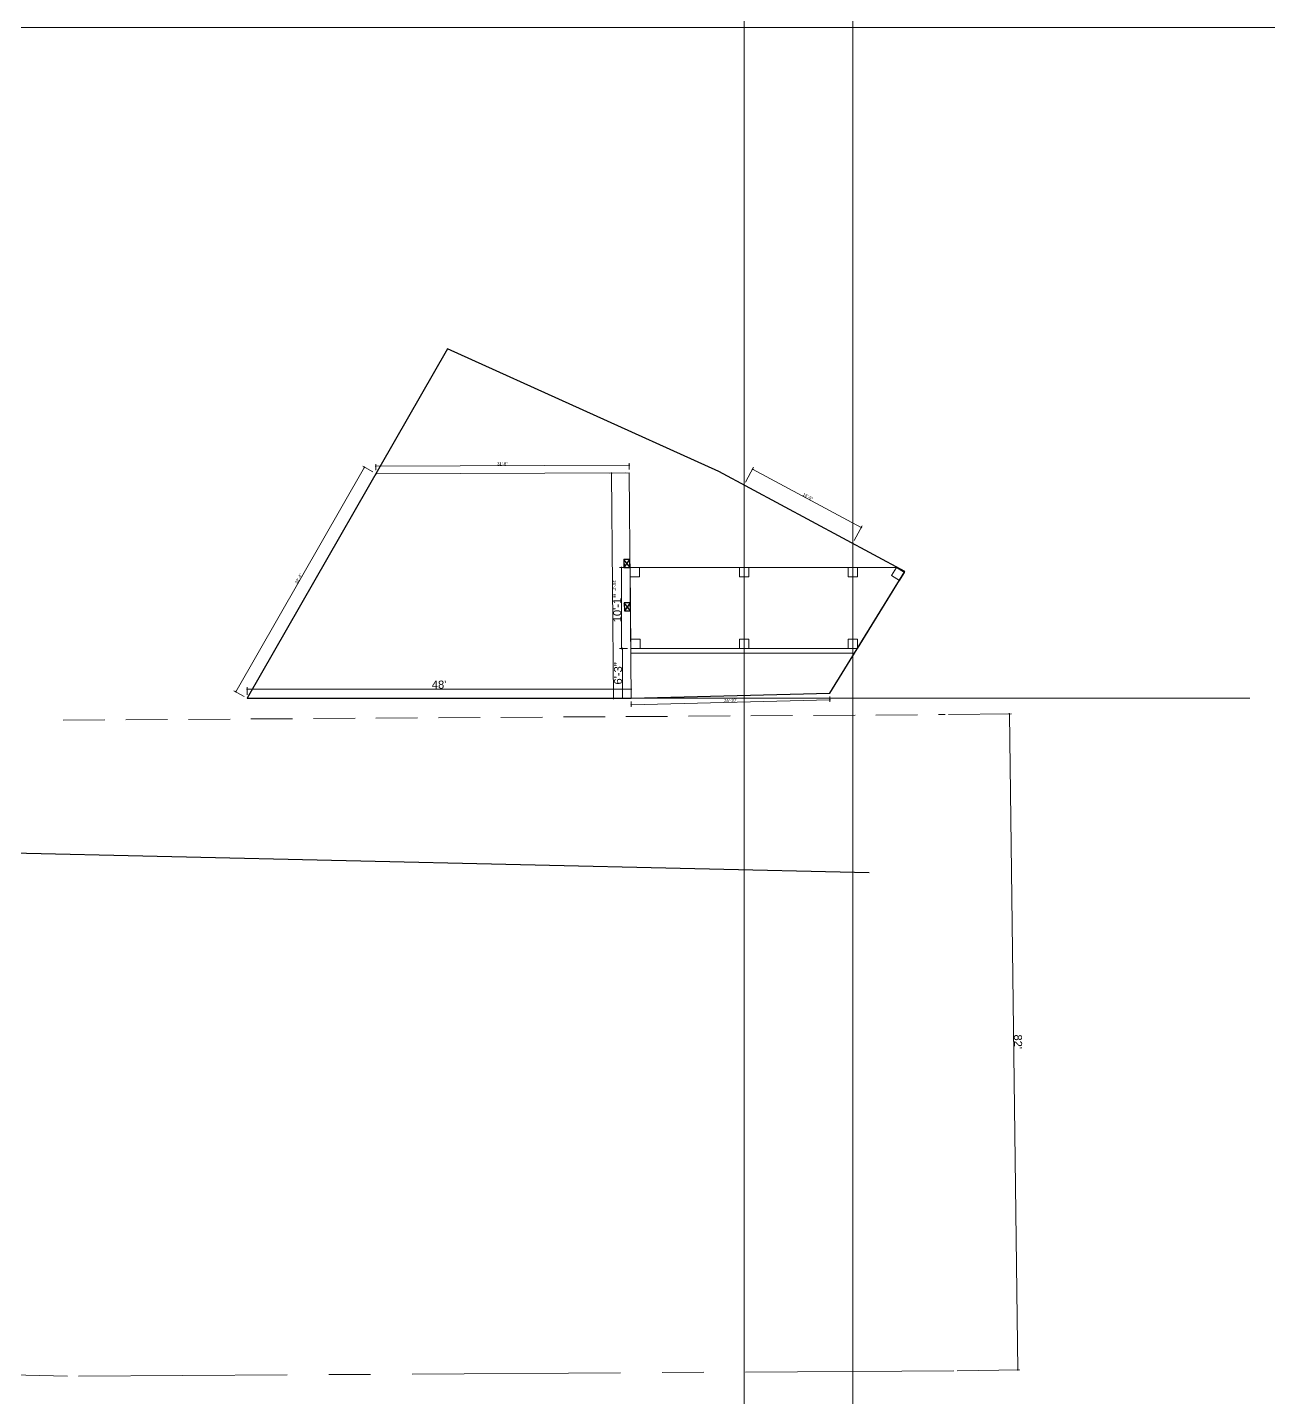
# Model space of a CAD drawing. Header units: inches. Extents: x 2 to 197762, y -33236 to 9.
# Drawn here: x 76961 to 78822, y -17757 to -15702 of the extents above; entities that cross this region are included whole.
import ezdxf

# ---------------------------------------------------------------- set-up
doc = ezdxf.new("R2010")
doc.units = ezdxf.units.IN
doc.header["$LTSCALE"] = 5
doc.header["$MEASUREMENT"] = 0
doc.linetypes.add('CENTER', pattern=[2, 1.25, -0.25, 0.25, -0.25])
doc.linetypes.add('DASHED2', pattern=[0.375, 0.25, -0.125])
doc.layers.add('A-WALL', color=7, linetype='Continuous', lineweight=9)
doc.layers.add('Dimension', color=7, linetype='Continuous', lineweight=18)
doc.layers.add('dim line', color=7, linetype='Continuous', lineweight=15, true_color=0xfab2b2)
doc.layers.add('WALL', color=7, linetype='Continuous')
doc.styles.add('ordinary', font='times.ttf')
doc.styles.get("Standard").update_dxf_attribs({"font": 'arial.ttf'})
doc.dimstyles.new('Copy of 96', dxfattribs={"dimtxt": 7, "dimasz": 4, "dimexe": 0.5, "dimexo": 0.5, "dimgap": 3, "dimtad": 1, "dimdec": 1, "dimzin": 11, "dimdsep": 46, "dimlunit": 4, "dimtxsty": 'ordinary', "dimblk": 'OBLIQUE', "dimcen": 0.09, "dimse1": 1, "dimse2": 1, "dimclrt": 6, "dimazin": 0, "dimtfac": 1, "dimtdec": 1, "dimtix": 1, "dimtmove": 2, "dimatfit": 3, "dimldrblk": 'leader', "dimfxl": 0.5, "dimfxlon": 1, "dimtolj": 1, "dimtzin": 0, "dimarcsym": 0})
doc.dimstyles.new('Standard$0', dxfattribs={"dimtxt": 6, "dimasz": 4, "dimexe": 3, "dimexo": 6, "dimgap": 3, "dimtad": 1, "dimdec": 1, "dimzin": 0, "dimdsep": 46, "dimlunit": 4, "dimtxsty": 'Standard', "dimcen": 0.09, "dimclrd": 6, "dimclre": 6, "dimclrt": 7, "dimadec": 0, "dimazin": 0, "dimtfac": 1, "dimtdec": 1, "dimtix": 1, "dimtofl": 0, "dimtmove": 1, "dimatfit": 3, "dimfxl": 1, "dimtolj": 1, "dimtzin": 0, "dimlwd": 18, "dimlwe": 18, "dimarcsym": 0})

# ---------------------------------------------------------------- blocks, each defined once
blk = doc.blocks.new('oblique')
at = {"color": 0, "lineweight": -2}
blk.add_line((0.25, 0.25), (-0.25, -0.25), dxfattribs=at)
at = {"layer": 'dim line', "lineweight": 9}
for p, q in [((-0.4375, 0), (0.4375, 0)), ((0, 0.4375), (0, -0.4375))]:
    blk.add_line(p, q, dxfattribs=at)
blk = doc.blocks.new('*D555')
at = {"layer": 'A-WALL', "color": 47, "lineweight": 0, "ltscale": 5, "transparency": 16777216}
for p, q in [((78342.2, -16732.7), (78436.3, -16731.5)), ((78355, -17716.7), (78449.1, -17715.5))]:
    blk.add_line(p, q, dxfattribs=at)
at = {"layer": 'A-WALL', "color": 33, "lineweight": 0, "ltscale": 5, "transparency": 16777216}
blk.add_line((78446.1, -17715.5), (78433.3, -16731.6), dxfattribs=at)
at = {"layer": 'Defpoints', "color": 0, "ltscale": 5, "transparency": 16777216}
for p in [(78337.2, -16732.8), (78433.3, -16731.6), (78350, -17716.7)]:
    blk.add_point(p, dxfattribs=at)
at = {"layer": 'A-WALL', "color": 33, "lineweight": 0, "ltscale": 5, "transparency": 16777216, "xscale": 2, "yscale": 2, "zscale": 2}
for p, rotation in [((78433.3, -16731.6), 90.74460548048677), ((78446.1, -17715.5), 270.7446054804868)]:
    blk.add_blockref('oblique', p, dxfattribs=dict(at, rotation=rotation))
at = {"layer": 'A-WALL', "color": 7, "ltscale": 5, "transparency": 16777216, "insert": (78446.3, -17223.4), "char_height": 12, "attachment_point": 5, "rotation": 270.7446}
blk.add_mtext("\\A1;82'", dxfattribs=at)
blk = doc.blocks.new('_OBLIQUE')
at = {"color": 0, "linetype": 'ByBlock'}
blk.add_line((-0.5, -0.5), (0.5, 0.5), dxfattribs=at)
blk = doc.blocks.new('C1a')
at = {"color": 1, "ltscale": 5}
for p, q in [((18657.7, 4625.8), (18648.7, 4625.8)), ((18648.7, 4625.8), (18648.8, 4613.8)), ((18657.8, 4613.8), (18657.7, 4625.8)), ((18648.8, 4613.8), (18657.8, 4613.8))]:
    blk.add_line(p, q, dxfattribs=at)
blk = doc.blocks.new('*D592')
at = {"layer": 'A-WALL', "color": 0, "lineweight": -2, "ltscale": 50, "transparency": 16777216}
blk.add_line((79748.2, -16500.3), (79748.2, -16777.7), dxfattribs=at)
at = {"layer": 'Defpoints', "color": 0, "ltscale": 50, "transparency": 16777216}
for p in [(77864.3, -16500.3, -58.2), (79675.5, -16777.7), (79748.2, -16777.7)]:
    blk.add_point(p, dxfattribs=at)
at = {"layer": 'A-WALL', "color": 0, "lineweight": -2, "ltscale": 50, "transparency": 16777216, "xscale": 4, "yscale": 4, "zscale": 4}
for p, rotation in [((79748.2, -16500.3), 90), ((79748.2, -16777.7), 270)]:
    blk.add_blockref('oblique', p, dxfattribs=dict(at, rotation=rotation))
at = {"layer": 'A-WALL', "color": 6, "ltscale": 50, "transparency": 16777216, "insert": (79739.1, -16639), "char_height": 12, "attachment_point": 5, "rotation": 90, "style": 'ordinary'}
blk.add_mtext('\\A1;23\'-1"', dxfattribs=at)
blk = doc.blocks.new('leader')
at = {"layer": 'Dimension'}
for p, q in [((-4.42, 0), (4.42, 0)), ((0, -4.33), (0, 4.33))]:
    blk.add_line(p, q, dxfattribs=at)
blk = doc.blocks.new('*D593')
at = {"layer": 'A-WALL', "color": 0, "lineweight": -2, "ltscale": 50, "transparency": 16777216}
blk.add_line((79748.2, -16577.3), (79748.2, -16961.7), dxfattribs=at)
at = {"layer": 'Defpoints', "color": 0, "ltscale": 50, "transparency": 16777216}
for p in [(77865, -16577.3, -58.2), (79676.6, -16961.7), (79748.2, -16961.7)]:
    blk.add_point(p, dxfattribs=at)
at = {"layer": 'A-WALL', "color": 0, "lineweight": -2, "ltscale": 50, "transparency": 16777216, "xscale": 4, "yscale": 4, "zscale": 4}
for p, rotation in [((79748.2, -16577.3), 90), ((79748.2, -16961.7), 270)]:
    blk.add_blockref('oblique', p, dxfattribs=dict(at, rotation=rotation))
at = {"layer": 'A-WALL', "color": 6, "ltscale": 50, "transparency": 16777216, "insert": (79739.1, -16769.5), "char_height": 12, "attachment_point": 5, "rotation": 90, "style": 'ordinary'}
blk.add_mtext('\\A1;32\'-0"', dxfattribs=at)
blk = doc.blocks.new('*D595')
at = {"layer": 'A-WALL', "color": 0, "lineweight": -2, "ltscale": 50, "transparency": 16777216}
blk.add_line((79770.5, -16571.3), (79770.5, -16967.7), dxfattribs=at)
at = {"layer": 'Defpoints', "color": 0, "ltscale": 50, "transparency": 16777216}
for p in [(77864.9, -16571.3, -58.2), (79676.7, -16967.7), (79770.5, -16967.7)]:
    blk.add_point(p, dxfattribs=at)
at = {"layer": 'A-WALL', "color": 0, "lineweight": -2, "ltscale": 50, "transparency": 16777216, "xscale": 4, "yscale": 4, "zscale": 4}
for p, rotation in [((79770.5, -16571.3), 90), ((79770.5, -16967.7), 270)]:
    blk.add_blockref('oblique', p, dxfattribs=dict(at, rotation=rotation))
at = {"layer": 'A-WALL', "color": 6, "ltscale": 50, "transparency": 16777216, "insert": (79761.4, -16769.5), "char_height": 12, "attachment_point": 5, "rotation": 90, "style": 'ordinary'}
blk.add_mtext('\\A1;33\'-0"', dxfattribs=at)
blk = doc.blocks.new('*D596')
at = {"layer": 'A-WALL', "color": 47, "lineweight": 0, "ltscale": 5, "transparency": 16777216}
for p, q in [((77483.1, -16366.5), (77483.1, -16357.1)), ((77863.2, -16365.3), (77863.2, -16355.9))]:
    blk.add_line(p, q, dxfattribs=at)
at = {"layer": 'A-WALL', "color": 33, "lineweight": 0, "ltscale": 5, "transparency": 16777216}
blk.add_line((77863.2, -16358.9), (77483.1, -16360.1), dxfattribs=at)
at = {"layer": 'Defpoints', "color": 0, "ltscale": 5, "transparency": 16777216}
for p in [(77483.1, -16360.1), (77483.1, -16371.5, -58.2), (77863.2, -16370.3, -58.2)]:
    blk.add_point(p, dxfattribs=at)
at = {"layer": 'A-WALL', "color": 33, "lineweight": 0, "ltscale": 5, "transparency": 16777216, "xscale": 2, "yscale": 2, "zscale": 2}
for p, rotation in [((77483.1, -16360.1), 180.1788482173342), ((77863.2, -16358.9), 0.1788482173342576)]:
    blk.add_blockref('oblique', p, dxfattribs=dict(at, rotation=rotation))
at = {"layer": 'A-WALL', "color": 7, "ltscale": 5, "transparency": 16777216, "insert": (77673.1, -16356.7), "char_height": 4.5, "attachment_point": 5, "rotation": 0.1788}
blk.add_mtext('\\A1;31\'-8"', dxfattribs=at)
blk = doc.blocks.new('*D597')
at = {"layer": 'A-WALL', "color": 33, "lineweight": 0, "ltscale": 5, "transparency": 16777216}
blk.add_line((77466.1, -16361.8), (77273.1, -16698.6), dxfattribs=at)
at = {"layer": 'A-WALL', "color": 47, "lineweight": 0, "ltscale": 5, "transparency": 16777216}
for p, q in [((77478.8, -16369), (77463.5, -16360.3)), ((77285.7, -16705.8), (77270.5, -16697.1))]:
    blk.add_line(p, q, dxfattribs=at)
at = {"layer": 'Defpoints', "color": 0, "ltscale": 5, "transparency": 16777216}
for p in [(77483.1, -16371.5, -58.2), (77273.1, -16698.6), (77290.1, -16708.3, -58.2)]:
    blk.add_point(p, dxfattribs=at)
at = {"layer": 'A-WALL', "color": 33, "lineweight": 0, "ltscale": 5, "transparency": 16777216, "xscale": 2, "yscale": 2, "zscale": 2}
for p, rotation in [((77466.1, -16361.8), 60.18268386594869), ((77273.1, -16698.6), 240.1826838659487)]:
    blk.add_blockref('oblique', p, dxfattribs=dict(at, rotation=rotation))
at = {"layer": 'A-WALL', "color": 7, "ltscale": 5, "transparency": 16777216, "insert": (77367.2, -16528.8), "char_height": 4.5, "attachment_point": 5, "rotation": 60.1827}
blk.add_mtext('\\A1;32\'-4"', dxfattribs=at)
blk = doc.blocks.new('*D598')
at = {"layer": 'A-WALL', "color": 47, "lineweight": 0, "ltscale": 5, "transparency": 16777216}
for p, q in [((77858.2, -16370.4), (77833.8, -16370.6)), ((77861.1, -16708.4), (77836.7, -16708.6))]:
    blk.add_line(p, q, dxfattribs=at)
at = {"layer": 'A-WALL', "color": 33, "lineweight": 0, "ltscale": 5, "transparency": 16777216}
blk.add_line((77839.7, -16708.6), (77836.8, -16370.6), dxfattribs=at)
at = {"layer": 'Defpoints', "color": 0, "ltscale": 5, "transparency": 16777216}
for p in [(77836.8, -16370.6), (77863.2, -16370.3, -58.2), (77866.1, -16708.3, -58.2)]:
    blk.add_point(p, dxfattribs=at)
at = {"layer": 'A-WALL', "color": 33, "lineweight": 0, "ltscale": 5, "transparency": 16777216, "xscale": 2, "yscale": 2, "zscale": 2}
for p, rotation in [((77836.8, -16370.6), 90.485762691293), ((77839.7, -16708.6), 270.485762691293)]:
    blk.add_blockref('oblique', p, dxfattribs=dict(at, rotation=rotation))
at = {"layer": 'A-WALL', "color": 7, "ltscale": 5, "transparency": 16777216, "insert": (77841, -16539.5), "char_height": 4.5, "attachment_point": 5, "rotation": 270.4858}
blk.add_mtext('\\A1;28\'-2"', dxfattribs=at)
blk = doc.blocks.new('*D599')
at = {"layer": 'A-WALL', "color": 47, "lineweight": 0, "ltscale": 5, "transparency": 16777216}
for p, q in [((77290.1, -16703.3), (77290.1, -16691.5)), ((77866.1, -16703.3), (77866.1, -16691.5))]:
    blk.add_line(p, q, dxfattribs=at)
at = {"layer": 'A-WALL', "color": 33, "lineweight": 0, "ltscale": 5, "transparency": 16777216}
blk.add_line((77290.1, -16694.5), (77866.1, -16694.5), dxfattribs=at)
at = {"layer": 'Defpoints', "color": 0, "ltscale": 5, "transparency": 16777216}
for p in [(77866.1, -16694.5), (77290.1, -16708.3, -58.2), (77866.1, -16708.3, -58.2)]:
    blk.add_point(p, dxfattribs=at)
at = {"layer": 'A-WALL', "color": 33, "lineweight": 0, "ltscale": 5, "transparency": 16777216, "xscale": 2, "yscale": 2, "zscale": 2, "rotation": 180}
blk.add_blockref('oblique', (77290.1, -16694.5), dxfattribs=at)
at = {"layer": 'A-WALL', "color": 33, "lineweight": 0, "ltscale": 5, "transparency": 16777216, "xscale": 2, "yscale": 2, "zscale": 2}
blk.add_blockref('oblique', (77866.1, -16694.5), dxfattribs=at)
at = {"layer": 'A-WALL', "color": 7, "ltscale": 5, "transparency": 16777216, "insert": (77578.1, -16687.9), "char_height": 12, "attachment_point": 5}
blk.add_mtext("\\A1;48'", dxfattribs=at)
blk = doc.blocks.new('*D600')
at = {"layer": 'A-WALL', "color": 47, "lineweight": 0, "ltscale": 5, "transparency": 16777216}
for p, q in [((77866.2, -16713.3), (77866.4, -16721.1)), ((78164.1, -16705.7), (78164.3, -16713.5))]:
    blk.add_line(p, q, dxfattribs=at)
at = {"layer": 'A-WALL', "color": 33, "lineweight": 0, "ltscale": 5, "transparency": 16777216}
blk.add_line((77866.3, -16718.1), (78164.2, -16710.5), dxfattribs=at)
at = {"layer": 'Defpoints', "color": 0, "ltscale": 5, "transparency": 16777216}
for p in [(78164, -16700.7, -58.2), (77866.1, -16708.3, -58.2), (78164.2, -16710.5)]:
    blk.add_point(p, dxfattribs=at)
at = {"layer": 'A-WALL', "color": 33, "lineweight": 0, "ltscale": 5, "transparency": 16777216, "xscale": 2, "yscale": 2, "zscale": 2}
for p, rotation in [((77866.3, -16718.1), 181.4609483812761), ((78164.2, -16710.5), 1.460948381276098)]:
    blk.add_blockref('oblique', p, dxfattribs=dict(at, rotation=rotation))
at = {"layer": 'A-WALL', "color": 7, "ltscale": 5, "transparency": 16777216, "insert": (78015.2, -16711.5), "char_height": 4.5, "attachment_point": 5, "rotation": 1.4609}
blk.add_mtext('\\A1;24\'-10"', dxfattribs=at)
blk = doc.blocks.new('*D601')
at = {"layer": 'A-WALL', "color": 47, "lineweight": 0, "ltscale": 5, "transparency": 16777216}
for p, q in [((77859.4, -16512.3), (77848.9, -16512.3)), ((77860.5, -16633.7), (77848.9, -16633.7))]:
    blk.add_line(p, q, dxfattribs=at)
at = {"layer": 'A-WALL', "color": 33, "lineweight": 0, "ltscale": 5, "transparency": 16777216}
blk.add_line((77851.9, -16512.3), (77851.9, -16633.7), dxfattribs=at)
at = {"layer": 'Defpoints', "color": 0, "ltscale": 5, "transparency": 16777216}
for p in [(77864.4, -16512.3), (77851.9, -16633.7), (77865.5, -16633.7)]:
    blk.add_point(p, dxfattribs=at)
at = {"layer": 'A-WALL', "color": 33, "lineweight": 0, "ltscale": 5, "transparency": 16777216, "xscale": 2, "yscale": 2, "zscale": 2}
for p, rotation in [((77851.9, -16512.3), 90), ((77851.9, -16633.7), 270)]:
    blk.add_blockref('oblique', p, dxfattribs=dict(at, rotation=rotation))
at = {"layer": 'A-WALL', "color": 7, "ltscale": 5, "transparency": 16777216, "insert": (77845.3, -16573), "char_height": 12, "attachment_point": 5, "rotation": 90}
blk.add_mtext('\\A1;10\'-1"', dxfattribs=at)
blk = doc.blocks.new('*D602')
at = {"layer": 'A-WALL', "color": 47, "lineweight": 0, "ltscale": 5, "transparency": 16777216}
for p, q in [((77860.5, -16633.7), (77850.1, -16633.7)), ((77861.1, -16708.3), (77850.1, -16708.3))]:
    blk.add_line(p, q, dxfattribs=at)
at = {"layer": 'A-WALL', "color": 33, "lineweight": 0, "ltscale": 5, "transparency": 16777216}
blk.add_line((77853.1, -16633.7), (77853.1, -16708.3), dxfattribs=at)
at = {"layer": 'Defpoints', "color": 0, "ltscale": 5, "transparency": 16777216}
for p in [(77865.5, -16633.7), (77853.1, -16708.3), (77866.1, -16708.3, -58.2)]:
    blk.add_point(p, dxfattribs=at)
at = {"layer": 'A-WALL', "color": 33, "lineweight": 0, "ltscale": 5, "transparency": 16777216, "xscale": 2, "yscale": 2, "zscale": 2}
for p, rotation in [((77853.1, -16633.7), 90), ((77853.1, -16708.3), 270)]:
    blk.add_blockref('oblique', p, dxfattribs=dict(at, rotation=rotation))
at = {"layer": 'A-WALL', "color": 7, "ltscale": 5, "transparency": 16777216, "insert": (77846.5, -16671), "char_height": 12, "attachment_point": 5, "rotation": 90}
blk.add_mtext('\\A1;6\'-3"', dxfattribs=at)
blk = doc.blocks.new('*D610')
at = {"layer": 'A-WALL', "color": 47, "lineweight": 0, "ltscale": 5, "transparency": 16777216}
for p, q in [((78037.8, -16384.1), (78049.7, -16362)), ((78200.7, -16471.7), (78212.6, -16449.6))]:
    blk.add_line(p, q, dxfattribs=at)
at = {"layer": 'A-WALL', "color": 33, "lineweight": 0, "ltscale": 5, "transparency": 16777216}
blk.add_line((78048.3, -16364.6), (78211.2, -16452.2), dxfattribs=at)
at = {"layer": 'Defpoints', "color": 0, "ltscale": 5, "transparency": 16777216}
for p in [(78035.4, -16388.5), (78211.2, -16452.2), (78198.4, -16476.1)]:
    blk.add_point(p, dxfattribs=at)
at = {"layer": 'A-WALL', "color": 33, "lineweight": 0, "ltscale": 5, "transparency": 16777216, "xscale": 2, "yscale": 2, "zscale": 2}
for p, rotation in [((78048.3, -16364.6), 151.7445487932491), ((78211.2, -16452.2), 331.7445487932491)]:
    blk.add_blockref('oblique', p, dxfattribs=dict(at, rotation=rotation))
at = {"layer": 'A-WALL', "color": 7, "ltscale": 5, "transparency": 16777216, "insert": (78131.1, -16406), "char_height": 4.5, "attachment_point": 5, "rotation": 331.7445}
blk.add_mtext('\\A1;15\'-5"', dxfattribs=at)

msp = doc.modelspace()

# ---------------------------------------------------------------- linework, layer by layer
at = {"color": 1, "ltscale": 5}
for p, q in [((77864.42, -16512.34, -58.17), (77855.32, -16500.36, -58.17)), ((77855.42, -16512.36, -58.17), (77864.32, -16500.34, -58.17)), ((77864.97, -16577.34, -58.17), (77855.87, -16565.36, -58.17)), ((77864.87, -16565.34, -58.17), (77855.97, -16577.36, -58.17))]:
    msp.add_line(p, q, dxfattribs=at)
msp.add_line((75790.3, -16914, -5.61), (78222.96, -16969.52, -56.63))
at = {"elevation": -58.17}
msp.add_lwpolyline([(77290.08, -16708.33), (77866.08, -16708.33), (78163.95, -16700.73), (78276.78, -16518.26), (77997.85, -16368.36), (77590.51, -16184.12)], close=True, dxfattribs=at)
at = {"layer": 'A-WALL', "ltscale": 5}
for p, q in [((77484.72, -16371.52, -58.17), (77483.11, -16371.53, -58.17)), ((78265.76, -16512.34, -58.17), (77864.4, -16512.34, -58.17)), ((78205.38, -16633.73, -58.17), (77865.45, -16633.73, -58.17)), ((78201.05, -16640.73, -58.17), (77865.51, -16640.73, -58.17)), ((77290.08, -16708.33, -58.17), (78793.75, -16708.33, -58.17))]:
    msp.add_line(p, q, dxfattribs=at)
at = {"layer": 'A-WALL', "linetype": 'DASHED2', "ltscale": 50}
msp.add_line((77014.56, -16741.11), (78337.24, -16732.81), dxfattribs=at)
at = {"layer": 'A-WALL', "ltscale": 5}
for p in [(78035.42, -16519.34), (78198.38, -16519.34)]:
    msp.add_xline(p, (0, 1), dxfattribs=at)
for points in [[(74409.79, -15702.28), (78985.45, -15702.28), (78985.45, -18896.61), (74409.79, -18896.61)], [(78276.78, -16518.26), (78265.76, -16512.34), (77864.42, -16512.34), (77865.45, -16633.73), (78205.38, -16633.73)], [(77864.54, -16512.34), (77878.54, -16512.34), (77878.54, -16526.34), (77864.54, -16526.34)], [(78028.42, -16512.34), (78042.42, -16512.34), (78042.42, -16526.34), (78028.42, -16526.34)], [(78191.38, -16512.34), (78205.38, -16512.34), (78205.38, -16526.34), (78191.38, -16526.34)], [(78263.98, -16512.34), (78275.89, -16519.7), (78268.53, -16531.61), (78256.62, -16524.25)], [(77865.45, -16619.73), (77879.45, -16619.73), (77879.45, -16633.73), (77865.45, -16633.73)], [(78028.42, -16619.73), (78042.42, -16619.73), (78042.42, -16633.73), (78028.42, -16633.73)], [(78191.38, -16619.73), (78205.38, -16619.73), (78205.38, -16633.73), (78191.38, -16633.73)]]:
    msp.add_lwpolyline(points, close=True, dxfattribs=at)
at = {"layer": 'A-WALL', "color": 1, "ltscale": 5, "elevation": -58.17}
msp.add_lwpolyline([(77290.08, -16708.33), (77866.08, -16708.33), (77863.22, -16370.34), (77483.11, -16371.53)], close=True, dxfattribs=at)
at = {"layer": 'A-WALL', "linetype": 'CENTER', "ltscale": 50}
msp.add_lwpolyline([(78350.02, -17716.75), (77020.74, -17725.09), (76482.78, -17712.21), (75771.3, -17695.45)], dxfattribs=at)
at = {"layer": 'WALL', "color": 2, "linetype": 'ByBlock', "ltscale": 5, "elevation": -58.17}
for points in [[(77855.32, -16500.36), (77855.42, -16512.36), (77864.42, -16512.34), (77864.32, -16500.34)], [(77855.87, -16565.36), (77855.97, -16577.36), (77864.97, -16577.34), (77864.87, -16565.34)]]:
    msp.add_lwpolyline(points, close=True, dxfattribs=at)

# ---------------------------------------------------------------- block references
at = {"layer": 'WALL', "color": 2, "linetype": 'ByBlock', "ltscale": 5, "rotation": 0.133366426473816}
for p in [(59217.39, -21169.52, -58.17), (59217.94, -21234.52, -58.17)]:
    msp.add_blockref('C1a', p, dxfattribs=at)

# ---------------------------------------------------------------- dimensions: what is measured, and where the dimension line sits
at = {"layer": 'A-WALL', "ltscale": 5}
for p1, p2, distance, override, picture, middle in [((77863.22, -16370.34, -58.17), (77483.11, -16371.53, -58.17), -11.42, {"dimtxt": 4.5, "dimasz": 2, "dimexo": 5, "dimgap": 0.5, "dimzin": 12, "dimpost": '\\X', "dimblk": 'oblique', "dimcen": 3, "dimclrd": 33, "dimclre": 47, "dimtfac": 0.5, "dimfxl": 3, "dimlwd": 0, "dimlwe": 0}, '*D596', (77673.12, -16356.72)), ((77483.11, -16371.53, -58.17), (77290.08, -16708.33, -58.17), -19.57, {"dimtxt": 4.5, "dimasz": 2, "dimexo": 5, "dimgap": 0.5, "dimzin": 12, "dimpost": '\\X', "dimblk": 'oblique', "dimcen": 3, "dimclrd": 33, "dimclre": 47, "dimtfac": 0.5, "dimfxl": 3, "dimlwd": 0, "dimlwe": 0}, '*D597', (77367.19, -16528.81)), ((77866.08, -16708.33, -58.17), (77863.22, -16370.34, -58.17), 26.41, {"dimtxt": 4.5, "dimasz": 2, "dimexo": 5, "dimgap": 0.5, "dimzin": 12, "dimpost": '\\X', "dimblk": 'oblique', "dimcen": 3, "dimclrd": 33, "dimclre": 47, "dimtfac": 0.5, "dimfxl": 3, "dimlwd": 0, "dimlwe": 0}, '*D598', (77841.04, -16539.54)), ((78035.42, -16388.54), (78198.38, -16476.13), 27.13, {"dimtxt": 4.5, "dimasz": 2, "dimexo": 5, "dimgap": 0.5, "dimdec": 0, "dimzin": 12, "dimpost": '\\X', "dimblk": 'oblique', "dimcen": 3, "dimclrd": 33, "dimclre": 47, "dimtfac": 0.5, "dimtdec": 0, "dimfxl": 3, "dimlwd": 0, "dimlwe": 0}, '*D610', (78131.07, -16405.97)), ((77866.08, -16708.33, -58.17), (78163.95, -16700.73, -58.17), -9.81, {"dimtxt": 4.5, "dimasz": 2, "dimexo": 5, "dimgap": 0.5, "dimzin": 12, "dimpost": '\\X', "dimblk": 'oblique', "dimcen": 3, "dimclrd": 33, "dimclre": 47, "dimtfac": 0.5, "dimfxl": 3, "dimlwd": 0, "dimlwe": 0}, '*D600', (78015.2, -16711.54))]:
    dim = msp.add_aligned_dim(p1=p1, p2=p2, distance=distance, dimstyle='Standard$0', override=override, dxfattribs=at)
    dim.commit()
    dim.dimension.update_dxf_attribs({"geometry": picture, "text_midpoint": middle})
at = {"layer": 'A-WALL', "ltscale": 50}
for base, p1, p2, picture, middle in [((79748.22, -16777.71), (77864.32, -16500.34, -58.17), (79675.49, -16777.71), '*D592', (79739.12, -16639.03)), ((79770.52, -16967.71), (77864.92, -16571.34, -58.17), (79676.66, -16967.71), '*D595', (79761.42, -16769.53)), ((79748.22, -16961.71), (77864.97, -16577.34, -58.17), (79676.62, -16961.71), '*D593', (79739.12, -16769.53))]:
    dim = msp.add_linear_dim(base=base, p1=p1, p2=p2, angle=90, dimstyle='Copy of 96', override={"dimtxt": 12, "dimdec": 0, "dimblk": 'oblique', "dimtdec": 0, "dimarcsym": 1}, dxfattribs=at)
    dim.commit()
    dim.dimension.update_dxf_attribs({"geometry": picture, "text_midpoint": middle})
at = {"layer": 'A-WALL', "ltscale": 5}
for base, p1, p2, angle, override, picture, middle in [((77851.91, -16633.73), (77864.42, -16512.34), (77865.45, -16633.73), 90, {"dimtxt": 12, "dimasz": 2, "dimexo": 5, "dimgap": 0.5, "dimdec": 0, "dimzin": 12, "dimpost": '\\X', "dimblk": 'oblique', "dimcen": 3, "dimclrd": 33, "dimclre": 47, "dimtfac": 0.5, "dimtdec": 0, "dimfxl": 3, "dimlwd": 0, "dimlwe": 0}, '*D601', (77845.29, -16573.04)), ((77853.11, -16708.33), (77865.45, -16633.73), (77866.08, -16708.33, -58.17), 90, {"dimtxt": 12, "dimasz": 2, "dimexo": 5, "dimgap": 0.5, "dimdec": 0, "dimzin": 12, "dimpost": '\\X', "dimblk": 'oblique', "dimcen": 3, "dimclrd": 33, "dimclre": 47, "dimtfac": 0.5, "dimtdec": 0, "dimfxl": 3, "dimlwd": 0, "dimlwe": 0}, '*D602', (77846.48, -16671.03)), ((78433.31, -16731.56), (78350.02, -17716.75), (78337.24, -16732.81), 90.74461, {"dimtxt": 12, "dimasz": 2, "dimexo": 5, "dimgap": 0.5, "dimzin": 12, "dimpost": '\\X', "dimblk": 'oblique', "dimcen": 3, "dimclrd": 33, "dimclre": 47, "dimtfac": 0.5, "dimfxl": 3, "dimlwd": 0, "dimlwe": 0}, '*D555', (78446.33, -17223.45))]:
    dim = msp.add_linear_dim(base=base, p1=p1, p2=p2, angle=angle, dimstyle='Standard$0', override=override, dxfattribs=at)
    dim.commit()
    dim.dimension.update_dxf_attribs({"geometry": picture, "text_midpoint": middle})
dim = msp.add_linear_dim(base=(77866.08, -16694.49), p1=(77290.08, -16708.33, -58.17), p2=(77866.08, -16708.33, -58.17), dimstyle='Standard$0', override={"dimtxt": 12, "dimasz": 2, "dimexo": 5, "dimgap": 0.5, "dimzin": 12, "dimpost": '\\X', "dimblk": 'oblique', "dimcen": 3, "dimclrd": 33, "dimclre": 47, "dimtfac": 0.5, "dimfxl": 3, "dimlwd": 0, "dimlwe": 0}, dxfattribs=at)
dim.commit()
dim.dimension.update_dxf_attribs({"geometry": '*D599', "text_midpoint": (77578.08, -16687.86)})

doc.saveas('drawing.dxf')
